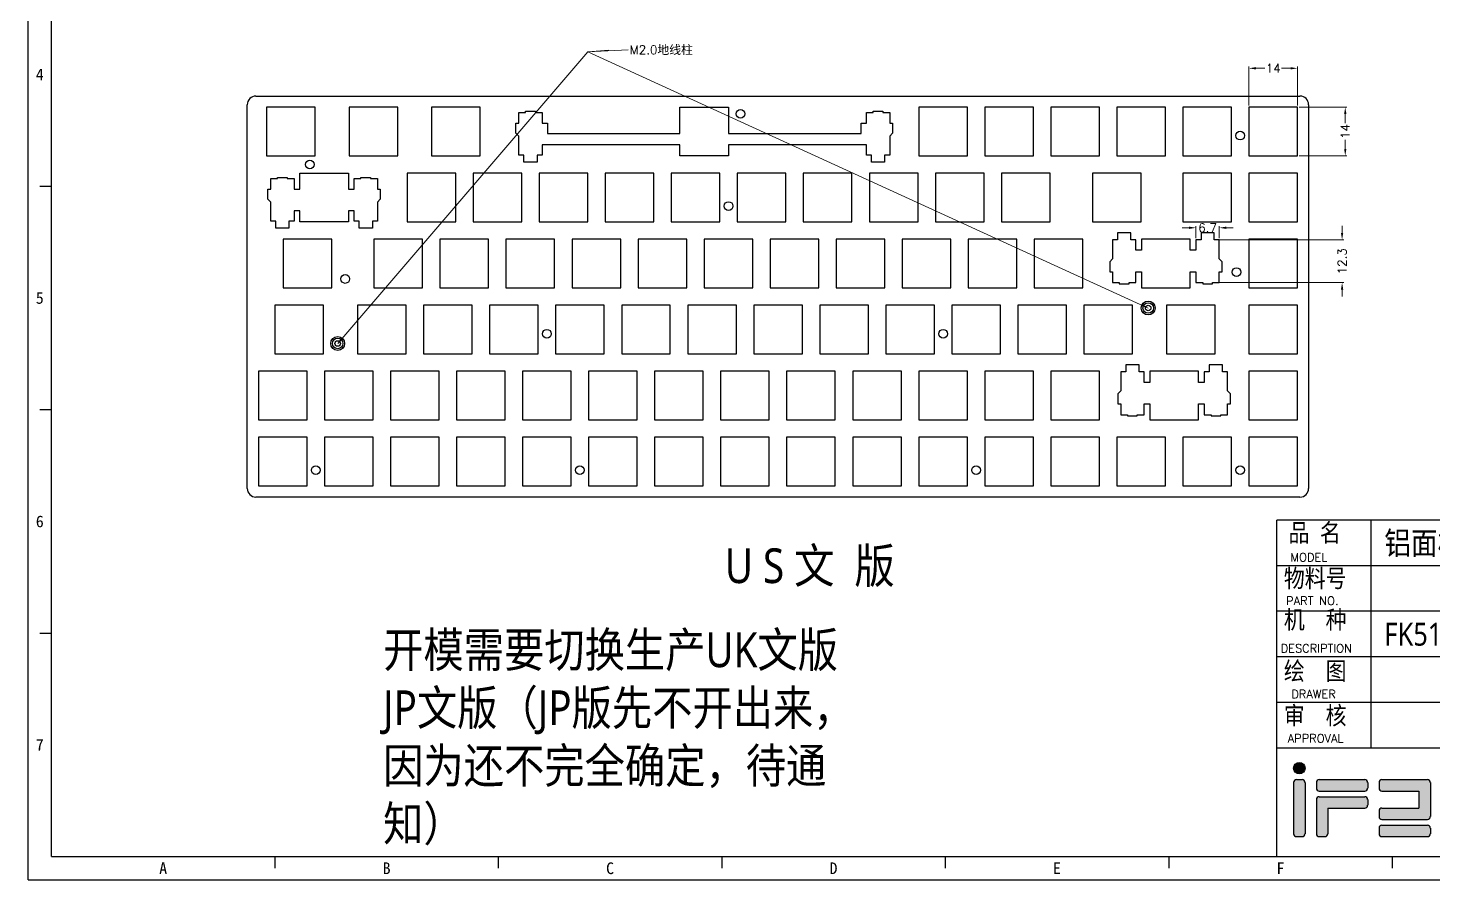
# Model space of a CAD drawing. Header units: millimetres. Extents: x 996 to 7194, y -92 to 581.
# Drawn here: x 996.2 to 1400.4, y -91.6 to 153.5 of the extents above; entities that cross this region are included whole.
import ezdxf
from ezdxf.enums import TextEntityAlignment as Align

# ---------------------------------------------------------------- set-up
doc = ezdxf.new("R2010")
doc.units = ezdxf.units.MM
doc.header["$LTSCALE"] = 30.734
doc.header["$PDMODE"] = 3
doc.header["$PDSIZE"] = 8
doc.layers.get('0').update_dxf_attribs({"linetype": 'CONTINUOUS'})
doc.layers.get('Defpoints').update_dxf_attribs({"linetype": 'CONTINUOUS'})
doc.layers.add('BORDER', color=5, linetype='CONTINUOUS')
doc.layers.add('dim', color=82, linetype='CONTINUOUS', lineweight=9)
doc.styles.add('BORDER', font='')
doc.styles.add('ROMANC', font='romanc.shx', dxfattribs={"bigfont": 'gbcbig.shx'})
doc.styles.get("Standard").update_dxf_attribs({"font": 'txt', "width": 0.85})
doc.styles.add('图框文字', font='romans.shx')
doc.styles.get('BORDER').set_extended_font_data('SimSun')
doc.dimstyles.new('YanXiu', dxfattribs={"dimtxt": 2.5, "dimasz": 2.2, "dimexe": 0.66, "dimexo": 0.66, "dimgap": 0.66, "dimtad": 0, "dimdsep": 46, "dimtxsty": 'ROMANC', "dimcen": 0, "dimclrd": 256, "dimclre": 131, "dimclrt": 42, "dimazin": 2, "dimtfac": 1, "dimtofl": 0, "dimtmove": 0, "dimatfit": 3, "dimfxl": 0, "dimlwd": 5, "dimlwe": 5, "dimarcsym": 0})

# ---------------------------------------------------------------- blocks, each defined once
blk = doc.blocks.new('A4图框')
h = blk.add_hatch(color=1)
h.set_gradient(color1=(255, 0, 0), color2=(255, 31, 31), one_color=1, tint=0.56, name='CYLINDER')
h.paths.add_polyline_path([(2736.1, 1630.87, 1), (2732, 1630.87, 1)])
h = blk.add_hatch(color=3)
h.set_gradient(color1=(0, 255, 0), color2=(31, 255, 31), one_color=1, tint=0.56, name='CYLINDER')
h.paths.add_polyline_path([(2732, 1607.3, 0.414214), (2733.03, 1606.28), (2735.07, 1606.28, 0.414214), (2736.1, 1607.3), (2736.1, 1625.74, 0.414214), (2735.07, 1626.77), (2733.03, 1626.77, 0.414214), (2732, 1625.74)])
h = blk.add_hatch(color=3)
h.set_gradient(color1=(0, 255, 0), color2=(31, 255, 31), one_color=1, tint=0.56, name='CYLINDER')
h.paths.add_polyline_path([(2757.61, 1622.67, 0.414214), (2758.64, 1623.69), (2758.64, 1625.74, 0.414214), (2757.61, 1626.77), (2741.22, 1626.77, 0.414214), (2740.2, 1625.74), (2740.2, 1623.69, 0.414214), (2741.22, 1622.67)])
h = blk.add_hatch(color=3)
h.set_gradient(color1=(0, 255, 0), color2=(31, 255, 31), one_color=1, tint=0.56, name='CYLINDER')
h.paths.add_polyline_path([(2763.76, 1626.77, 0.414214), (2762.74, 1625.74), (2762.74, 1623.69, 0.414214), (2763.76, 1622.67), (2777.08, 1622.67), (2777.08, 1616.52), (2763.76, 1616.52, 0.414214), (2762.74, 1615.5), (2762.74, 1613.45, 0.414214), (2763.76, 1612.42), (2780.15, 1612.42, 0.414214), (2781.18, 1613.45), (2781.18, 1625.74, 0.414214), (2780.15, 1626.77)])
h = blk.add_hatch(color=3)
h.set_gradient(color1=(0, 255, 0), color2=(31, 255, 31), one_color=1, tint=0.56, name='CYLINDER')
h.paths.add_polyline_path([(2741.22, 1620.62, 0.414214), (2740.2, 1619.6), (2740.2, 1607.3, 0.414214), (2741.22, 1606.28), (2743.27, 1606.28, 0.414214), (2744.3, 1607.3), (2744.3, 1616.52), (2757.61, 1616.52, 0.414214), (2758.64, 1617.55), (2758.64, 1619.6, 0.414214), (2757.61, 1620.62)])
h = blk.add_hatch(color=3)
h.set_gradient(color1=(0, 255, 0), color2=(31, 255, 31), one_color=1, tint=0.56, name='CYLINDER')
h.paths.add_polyline_path([(2763.76, 1610.38, 0.414214), (2762.74, 1609.35), (2762.74, 1607.3, 0.414214), (2763.76, 1606.28), (2780.15, 1606.28, 0.414214), (2781.18, 1607.3), (2781.18, 1609.35, 0.414214), (2780.15, 1610.38)])
at = {"lineweight": 25}
for p, q in [((2725.99, 1599.08), (2725.99, 1720.09)), ((3088.9, 1720.09), (2725.99, 1720.09)), ((2759.81, 1720.09), (2759.81, 1638.13)), ((3088.9, 1703.7), (2725.99, 1703.7)), ((3088.9, 1687.31), (2725.99, 1687.31)), ((3088.9, 1670.92), (2725.99, 1670.92)), ((2979.19, 1654.52), (2725.99, 1654.52)), ((2979.19, 1638.13), (2725.99, 1638.13))]:
    blk.add_line(p, q, dxfattribs=at)
at = {"color": 3}
for p, q in [((2732, 1625.74), (2732, 1607.3)), ((2733.03, 1626.77), (2735.07, 1626.77)), ((2736.1, 1625.74), (2736.1, 1607.3)), ((2740.2, 1625.74), (2740.2, 1623.69)), ((2741.22, 1626.77), (2757.61, 1626.77)), ((2741.22, 1622.67), (2757.61, 1622.67)), ((2758.64, 1625.74), (2758.64, 1623.69)), ((2762.74, 1625.74), (2762.74, 1623.69)), ((2763.76, 1626.77), (2780.15, 1626.77)), ((2763.76, 1622.67), (2777.08, 1622.67)), ((2777.08, 1622.67), (2777.08, 1616.52)), ((2781.18, 1625.74), (2781.18, 1613.45)), ((2740.2, 1619.6), (2740.2, 1607.3)), ((2741.22, 1620.62), (2757.61, 1620.62)), ((2758.64, 1619.6), (2758.64, 1617.55)), ((2744.3, 1616.52), (2757.61, 1616.52)), ((2744.3, 1616.52), (2744.3, 1607.3)), ((2762.74, 1615.5), (2762.74, 1613.45)), ((2763.76, 1616.52), (2777.08, 1616.52)), ((2763.76, 1612.42), (2780.15, 1612.42)), ((2762.74, 1609.35), (2762.74, 1607.3)), ((2763.76, 1610.38), (2780.15, 1610.38)), ((2781.18, 1609.35), (2781.18, 1607.3)), ((2733.03, 1606.28), (2735.07, 1606.28)), ((2741.22, 1606.28), (2743.27, 1606.28)), ((2763.76, 1606.28), (2780.15, 1606.28))]:
    blk.add_line(p, q, dxfattribs=at)
at = {"color": 1}
blk.add_circle((2734.05, 1630.87), 2.05, dxfattribs=at)
at = {"color": 3}
for centre, start, end in [((2733.03, 1625.74), 90, 180), ((2735.07, 1625.74), 0, 90), ((2741.22, 1625.74), 90, 180), ((2741.22, 1623.69), 180, 270), ((2757.61, 1625.74), 0, 90), ((2757.61, 1623.69), 270, 0), ((2763.76, 1625.74), 90, 180), ((2763.76, 1623.69), 180, 270), ((2780.15, 1625.74), 0, 90), ((2741.22, 1619.6), 90, 180), ((2757.61, 1619.6), 360, 90), ((2757.61, 1617.55), 270, 0), ((2763.76, 1615.5), 90, 180), ((2763.76, 1613.45), 180, 270), ((2780.15, 1613.45), 270, 0), ((2733.03, 1607.3), 180, 270), ((2735.07, 1607.3), 270, 0), ((2741.22, 1607.3), 180, 270), ((2743.27, 1607.3), 270, 0), ((2763.76, 1609.35), 90, 180), ((2763.76, 1607.3), 180, 270), ((2780.15, 1609.35), 0, 90), ((2780.15, 1607.3), 270, 0)]:
    blk.add_arc(centre, 1.02, start, end, dxfattribs=at)
at = {"layer": 'BORDER', "color": 0, "linetype": 'Continuous'}
for p, q in [((2276.83, 1590.69), (2276.83, 2170.08)), ((2285.22, 1599.08), (2285.22, 2161.68)), ((2281.03, 1840.21), (2285.22, 1840.21)), ((2281.03, 1759.84), (2285.22, 1759.84)), ((2281.03, 1679.48), (2285.22, 1679.48)), ((2285.22, 1599.08), (3088.9, 1599.08)), ((2365.59, 1599.08), (2365.59, 1594.89)), ((2445.96, 1599.08), (2445.96, 1594.89)), ((2526.33, 1599.08), (2526.33, 1594.89)), ((2606.69, 1599.08), (2606.69, 1594.89)), ((2687.06, 1599.08), (2687.06, 1594.89)), ((2767.43, 1599.08), (2767.43, 1594.89)), ((2276.83, 1590.69), (3097.29, 1590.69))]:
    blk.add_line(p, q, dxfattribs=at)
at = {"lineweight": 25, "style": '图框文字'}
for s, height, p in [('MODEL', 3.007, (2730.86, 1705.24)), ('PART NO.', 3.007, (2729.33, 1689.58)), ('DESCRIPTION', 3.0071, (2727.34, 1672.49)), ('DRAWER', 3.007, (2731.18, 1656.01)), ('APPROVAL', 3.007, (2729.85, 1640.1))]:
    blk.add_text(s, height=height, dxfattribs=at).set_placement(p)
at = {"color": 7, "char_height": 6.4852, "width": 28.2719, "attachment_point": 1}
for s, insert in [('{\\fSimSun|b0|i0|c134|p54;品 名}', (2730.18, 1718.83)), ('{\\fSimSun|b0|i0|c134|p54;物料号}', (2728.48, 1702.44)), ('{\\fSimSun|b0|i0|c134|p54;机  种}', (2728.48, 1687.52)), ('{\\fSimSun|b0|i0|c134|p54;绘  图}', (2728.48, 1669.1)), ('{\\fSimSun|b0|i0|c134|p54;审  核}', (2728.48, 1653.07))]:
    blk.add_mtext(s, dxfattribs=dict(at, insert=insert))
at = {"layer": 'BORDER', "color": 0, "style": 'BORDER'}
for s, p in [('4', (2281.03, 1880.4)), ('5', (2281.03, 1800.03)), ('6', (2281.03, 1719.66)), ('7', (2281.03, 1639.29)), ('A', (2325.41, 1594.89)), ('B', (2405.78, 1594.89)), ('C', (2486.14, 1594.89)), ('D', (2566.51, 1594.89)), ('E', (2646.88, 1594.89)), ('F', (2727.25, 1594.89))]:
    blk.add_text(s, height=4.2, dxfattribs=at).set_placement(p, align=Align.MIDDLE_CENTER)
blk = doc.blocks.new('*D6')
at = {"layer": 'Defpoints', "color": 0, "transparency": 16777216}
for p in [(1361.44, 141.96), (1347.44, 130.78), (1361.44, 130.78)]:
    blk.add_point(p, dxfattribs=at)
at = {"layer": 'dim', "color": 131, "lineweight": 5, "transparency": 16777216}
for p, q in [((1347.44, 131.28), (1347.44, 142.46)), ((1361.44, 131.28), (1361.44, 142.46))]:
    blk.add_line(p, q, dxfattribs=at)
at = {"layer": 'dim', "lineweight": 5, "transparency": 16777216}
for p, q in [((1349.44, 141.96), (1352.03, 141.96)), ((1359.44, 141.96), (1356.84, 141.96))]:
    blk.add_line(p, q, dxfattribs=at)
at = {"layer": 'dim', "transparency": 16777216}
for points in [[(1349.44, 142.29), (1349.44, 141.63), (1347.44, 141.96)], [(1359.44, 142.29), (1359.44, 141.63), (1361.44, 141.96)]]:
    blk.add_solid(points, dxfattribs=at)
at = {"layer": 'dim', "color": 42, "transparency": 16777216, "insert": (1354.44, 141.96), "char_height": 2.5, "attachment_point": 5, "style": 'ROMANC'}
blk.add_mtext('14', dxfattribs=at)
blk = doc.blocks.new('*D7')
at = {"layer": 'Defpoints', "color": 0, "transparency": 16777216}
for p in [(1361.44, 130.78), (1361.44, 116.78), (1375.17, 116.78)]:
    blk.add_point(p, dxfattribs=at)
at = {"layer": 'dim', "color": 131, "lineweight": 5, "transparency": 16777216}
for p, q in [((1361.94, 130.78), (1375.67, 130.78)), ((1361.94, 116.78), (1375.67, 116.78))]:
    blk.add_line(p, q, dxfattribs=at)
at = {"layer": 'dim', "lineweight": 5, "transparency": 16777216}
for p, q in [((1375.17, 128.78), (1375.17, 126.18)), ((1375.17, 118.78), (1375.17, 121.38))]:
    blk.add_line(p, q, dxfattribs=at)
at = {"layer": 'dim', "transparency": 16777216}
for points in [[(1374.84, 128.78), (1375.51, 128.78), (1375.17, 130.78)], [(1374.84, 118.78), (1375.51, 118.78), (1375.17, 116.78)]]:
    blk.add_solid(points, dxfattribs=at)
at = {"layer": 'dim', "color": 42, "transparency": 16777216, "insert": (1375.17, 123.78), "char_height": 2.5, "attachment_point": 5, "rotation": 90, "style": 'ROMANC'}
blk.add_mtext('14', dxfattribs=at)
blk = doc.blocks.new('*D8')
at = {"layer": 'Defpoints', "color": 0, "transparency": 16777216}
for p in [(1338.91, 96.07), (1332.21, 92.58), (1338.91, 92.58)]:
    blk.add_point(p, dxfattribs=at)
at = {"layer": 'dim', "lineweight": 5, "transparency": 16777216}
for p, q in [((1330.21, 96.07), (1328.21, 96.07)), ((1340.91, 96.07), (1342.91, 96.07))]:
    blk.add_line(p, q, dxfattribs=at)
at = {"layer": 'dim', "color": 131, "lineweight": 5, "transparency": 16777216}
for p, q in [((1332.21, 93.08), (1332.21, 96.57)), ((1338.91, 93.08), (1338.91, 96.57))]:
    blk.add_line(p, q, dxfattribs=at)
at = {"layer": 'dim', "transparency": 16777216}
for points in [[(1330.21, 96.4), (1330.21, 95.74), (1332.21, 96.07)], [(1340.91, 96.4), (1340.91, 95.74), (1338.91, 96.07)]]:
    blk.add_solid(points, dxfattribs=at)
at = {"layer": 'dim', "color": 42, "transparency": 16777216, "insert": (1335.56, 96.07), "char_height": 2.5, "attachment_point": 5, "style": 'ROMANC'}
blk.add_mtext('6.7', dxfattribs=at)
blk = doc.blocks.new('*D9')
at = {"layer": 'Defpoints', "color": 0, "transparency": 16777216}
for p in [(1337.46, 92.58), (1337.94, 80.28), (1374.26, 80.28)]:
    blk.add_point(p, dxfattribs=at)
at = {"layer": 'dim', "lineweight": 5, "transparency": 16777216}
for p, q in [((1374.26, 94.58), (1374.26, 96.58)), ((1374.26, 78.28), (1374.26, 76.28))]:
    blk.add_line(p, q, dxfattribs=at)
at = {"layer": 'dim', "color": 131, "lineweight": 5, "transparency": 16777216}
for p, q in [((1337.96, 92.58), (1374.76, 92.58)), ((1338.44, 80.28), (1374.76, 80.28))]:
    blk.add_line(p, q, dxfattribs=at)
at = {"layer": 'dim', "transparency": 16777216}
for points in [[(1373.93, 94.58), (1374.59, 94.58), (1374.26, 92.58)], [(1373.93, 78.28), (1374.59, 78.28), (1374.26, 80.28)]]:
    blk.add_solid(points, dxfattribs=at)
at = {"layer": 'dim', "color": 42, "transparency": 16777216, "insert": (1374.26, 86.43), "char_height": 2.5, "attachment_point": 5, "rotation": 90, "style": 'ROMANC'}
blk.add_mtext('12.3', dxfattribs=at)

msp = doc.modelspace()

# ---------------------------------------------------------------- linework, layer by layer
at = {"color": 7, "linetype": 'Continuous'}
for p, q in [((1061.739, 133.98), (1362.139, 133.98)), ((1059.239, 21.08), (1059.239, 131.48)), ((1064.819, 130.78), (1064.819, 116.78)), ((1078.819, 130.78), (1064.819, 130.78)), ((1078.819, 116.78), (1078.819, 130.78)), ((1088.529, 130.78), (1088.529, 116.78)), ((1102.529, 130.78), (1088.529, 130.78)), ((1102.529, 116.78), (1102.529, 130.78)), ((1112.239, 130.78), (1112.239, 116.78)), ((1126.239, 130.78), (1112.239, 130.78)), ((1126.239, 116.78), (1126.239, 130.78)), ((1252.439, 130.78), (1252.439, 116.78)), ((1266.439, 130.78), (1252.439, 130.78)), ((1266.439, 116.78), (1266.439, 130.78)), ((1285.439, 130.78), (1271.439, 130.78)), ((1271.439, 130.78), (1271.439, 116.78)), ((1285.439, 116.78), (1285.439, 130.78)), ((1304.439, 130.78), (1290.439, 130.78)), ((1290.439, 130.78), (1290.439, 116.78)), ((1304.439, 116.78), (1304.439, 130.78)), ((1323.439, 130.78), (1309.439, 130.78)), ((1309.439, 130.78), (1309.439, 116.78)), ((1323.439, 116.78), (1323.439, 130.78)), ((1342.439, 130.78), (1328.439, 130.78)), ((1328.439, 130.78), (1328.439, 116.78)), ((1342.439, 116.78), (1342.439, 130.78)), ((1361.439, 130.78), (1347.439, 130.78)), ((1347.439, 130.78), (1347.439, 116.78)), ((1361.439, 116.78), (1361.439, 130.78)), ((1364.639, 131.48), (1364.639, 21.08)), ((1064.819, 116.78), (1078.819, 116.78)), ((1088.529, 116.78), (1102.529, 116.78)), ((1112.239, 116.78), (1126.239, 116.78)), ((1252.439, 116.78), (1266.439, 116.78)), ((1271.439, 116.78), (1285.439, 116.78)), ((1290.439, 116.78), (1304.439, 116.78)), ((1309.439, 116.78), (1323.439, 116.78)), ((1328.439, 116.78), (1342.439, 116.78)), ((1347.439, 116.78), (1361.439, 116.78)), ((1065.994, 107.18), (1065.994, 110.28)), ((1065.994, 110.28), (1067.944, 110.28)), ((1067.944, 110.28), (1067.944, 110.58)), ((1067.944, 110.58), (1070.744, 110.58)), ((1070.744, 110.58), (1070.744, 110.28)), ((1070.744, 110.28), (1072.694, 110.28)), ((1072.694, 110.28), (1072.694, 107.18)), ((1074.344, 107.18), (1074.344, 111.78)), ((1074.344, 111.78), (1088.344, 111.78)), ((1088.344, 111.78), (1088.344, 107.18)), ((1089.994, 107.18), (1089.994, 110.28)), ((1089.994, 110.28), (1091.944, 110.28)), ((1091.944, 110.28), (1091.944, 110.58)), ((1091.944, 110.58), (1094.744, 110.58)), ((1094.744, 110.58), (1094.744, 110.28)), ((1094.744, 110.28), (1096.694, 110.28)), ((1096.694, 110.28), (1096.694, 107.18)), ((1105.234, 111.78), (1105.234, 97.78)), ((1119.234, 111.78), (1105.234, 111.78)), ((1119.234, 97.78), (1119.234, 111.78)), ((1124.234, 111.78), (1124.234, 97.78)), ((1138.234, 111.78), (1124.234, 111.78)), ((1138.234, 97.78), (1138.234, 111.78)), ((1143.234, 111.78), (1143.234, 97.78)), ((1157.234, 111.78), (1143.234, 111.78)), ((1157.234, 97.78), (1157.234, 111.78)), ((1162.234, 111.78), (1162.234, 97.78)), ((1176.234, 111.78), (1162.234, 111.78)), ((1176.234, 97.78), (1176.234, 111.78)), ((1181.234, 111.78), (1181.234, 97.78)), ((1195.234, 111.78), (1181.234, 111.78)), ((1195.234, 97.78), (1195.234, 111.78)), ((1200.234, 111.78), (1200.234, 97.78)), ((1214.234, 111.78), (1200.234, 111.78)), ((1214.234, 97.78), (1214.234, 111.78)), ((1219.234, 111.78), (1219.234, 97.78)), ((1233.234, 111.78), (1219.234, 111.78)), ((1233.234, 97.78), (1233.234, 111.78)), ((1238.234, 111.78), (1238.234, 97.78)), ((1252.234, 111.78), (1238.234, 111.78)), ((1252.234, 97.78), (1252.234, 111.78)), ((1271.234, 111.78), (1257.234, 111.78)), ((1257.234, 111.78), (1257.234, 97.78)), ((1271.234, 97.78), (1271.234, 111.78)), ((1290.234, 111.78), (1276.234, 111.78)), ((1276.234, 111.78), (1276.234, 97.78)), ((1290.234, 97.78), (1290.234, 111.78)), ((1316.409, 111.78), (1302.409, 111.78)), ((1302.409, 111.78), (1302.409, 97.78)), ((1316.409, 97.78), (1316.409, 111.78)), ((1342.439, 111.78), (1328.439, 111.78)), ((1328.439, 111.78), (1328.439, 97.78)), ((1342.439, 97.78), (1342.439, 111.78)), ((1361.439, 111.78), (1347.439, 111.78)), ((1347.439, 111.78), (1347.439, 97.78)), ((1361.439, 97.78), (1361.439, 111.78)), ((1065.169, 104.28), (1065.169, 107.18)), ((1065.169, 107.18), (1065.994, 107.18)), ((1072.694, 107.18), (1074.344, 107.18)), ((1088.344, 107.18), (1089.994, 107.18)), ((1096.694, 107.18), (1097.519, 107.18)), ((1097.519, 107.18), (1097.519, 104.28)), ((1065.994, 103.455), (1065.169, 104.28)), ((1065.994, 97.98), (1065.994, 103.455)), ((1097.519, 104.28), (1096.694, 103.455)), ((1096.694, 103.455), (1096.694, 97.98)), ((1067.444, 97.98), (1065.994, 97.98)), ((1067.444, 95.93), (1067.444, 97.98)), ((1071.244, 97.98), (1071.244, 95.93)), ((1072.694, 97.98), (1071.244, 97.98)), ((1072.694, 100.98), (1072.694, 97.98)), ((1074.344, 100.98), (1072.694, 100.98)), ((1074.344, 97.78), (1074.344, 100.98)), ((1088.344, 97.78), (1074.344, 97.78)), ((1088.344, 100.98), (1088.344, 97.78)), ((1089.994, 100.98), (1088.344, 100.98)), ((1089.994, 97.98), (1089.994, 100.98)), ((1091.444, 97.98), (1089.994, 97.98)), ((1091.444, 95.93), (1091.444, 97.98)), ((1095.244, 97.98), (1095.244, 95.93)), ((1096.694, 97.98), (1095.244, 97.98)), ((1105.234, 97.78), (1119.234, 97.78)), ((1124.234, 97.78), (1138.234, 97.78)), ((1143.234, 97.78), (1157.234, 97.78)), ((1162.234, 97.78), (1176.234, 97.78)), ((1181.234, 97.78), (1195.234, 97.78)), ((1200.234, 97.78), (1214.234, 97.78)), ((1219.234, 97.78), (1233.234, 97.78)), ((1238.234, 97.78), (1252.234, 97.78)), ((1257.234, 97.78), (1271.234, 97.78)), ((1276.234, 97.78), (1290.234, 97.78)), ((1302.409, 97.78), (1316.409, 97.78)), ((1328.439, 97.78), (1342.439, 97.78)), ((1347.439, 97.78), (1361.439, 97.78)), ((1071.244, 95.93), (1067.444, 95.93)), ((1095.244, 95.93), (1091.444, 95.93)), ((1313.462, 94.63), (1309.662, 94.63)), ((1309.662, 94.63), (1309.662, 92.58)), ((1313.462, 92.58), (1313.462, 94.63)), ((1337.462, 94.63), (1333.662, 94.63)), ((1333.662, 94.63), (1333.662, 92.58)), ((1337.462, 92.58), (1337.462, 94.63)), ((1069.584, 92.78), (1069.584, 78.78)), ((1083.584, 92.78), (1069.584, 92.78)), ((1083.584, 78.78), (1083.584, 92.78)), ((1095.684, 92.78), (1095.684, 78.78)), ((1109.684, 92.78), (1095.684, 92.78)), ((1109.684, 78.78), (1109.684, 92.78)), ((1114.684, 92.78), (1114.684, 78.78)), ((1128.684, 92.78), (1114.684, 92.78)), ((1128.684, 78.78), (1128.684, 92.78)), ((1133.684, 92.78), (1133.684, 78.78)), ((1147.684, 92.78), (1133.684, 92.78)), ((1147.684, 78.78), (1147.684, 92.78)), ((1152.684, 92.78), (1152.684, 78.78)), ((1166.684, 92.78), (1152.684, 92.78)), ((1166.684, 78.78), (1166.684, 92.78)), ((1171.684, 92.78), (1171.684, 78.78)), ((1185.684, 92.78), (1171.684, 92.78)), ((1185.684, 78.78), (1185.684, 92.78)), ((1190.684, 92.78), (1190.684, 78.78)), ((1204.684, 92.78), (1190.684, 92.78)), ((1204.684, 78.78), (1204.684, 92.78)), ((1209.684, 92.78), (1209.684, 78.78)), ((1223.684, 92.78), (1209.684, 92.78)), ((1223.684, 78.78), (1223.684, 92.78)), ((1228.684, 92.78), (1228.684, 78.78)), ((1242.684, 92.78), (1228.684, 92.78)), ((1242.684, 78.78), (1242.684, 92.78)), ((1261.684, 92.78), (1247.684, 92.78)), ((1247.684, 92.78), (1247.684, 78.78)), ((1261.684, 78.78), (1261.684, 92.78)), ((1280.684, 92.78), (1266.684, 92.78)), ((1266.684, 92.78), (1266.684, 78.78)), ((1280.684, 78.78), (1280.684, 92.78)), ((1299.684, 92.78), (1285.684, 92.78)), ((1285.684, 92.78), (1285.684, 78.78)), ((1299.684, 78.78), (1299.684, 92.78)), ((1309.662, 92.58), (1308.212, 92.58)), ((1308.212, 92.58), (1308.212, 87.105)), ((1314.912, 92.58), (1313.462, 92.58)), ((1314.912, 89.58), (1314.912, 92.58)), ((1316.562, 89.58), (1314.912, 89.58)), ((1330.562, 92.78), (1316.562, 92.78)), ((1316.562, 92.78), (1316.562, 89.58)), ((1330.562, 89.58), (1330.562, 92.78)), ((1332.212, 89.58), (1330.562, 89.58)), ((1333.662, 92.58), (1332.212, 92.58)), ((1332.212, 92.58), (1332.212, 89.58)), ((1338.912, 92.58), (1337.462, 92.58)), ((1338.912, 87.105), (1338.912, 92.58)), ((1361.439, 92.78), (1347.439, 92.78)), ((1347.439, 92.78), (1347.439, 78.78)), ((1361.439, 78.78), (1361.439, 92.78)), ((1308.212, 87.105), (1307.387, 86.28)), ((1307.387, 86.28), (1307.387, 83.38)), ((1339.737, 86.28), (1338.912, 87.105)), ((1339.737, 83.38), (1339.737, 86.28)), ((1307.387, 83.38), (1308.212, 83.38)), ((1308.212, 83.38), (1308.212, 80.28)), ((1314.912, 83.38), (1316.562, 83.38)), ((1314.912, 80.28), (1314.912, 83.38)), ((1316.562, 83.38), (1316.562, 78.78)), ((1330.562, 83.38), (1332.212, 83.38)), ((1330.562, 78.78), (1330.562, 83.38)), ((1332.212, 83.38), (1332.212, 80.28)), ((1338.912, 83.38), (1339.737, 83.38)), ((1338.912, 80.28), (1338.912, 83.38)), ((1069.584, 78.78), (1083.584, 78.78)), ((1095.684, 78.78), (1109.684, 78.78)), ((1114.684, 78.78), (1128.684, 78.78)), ((1133.684, 78.78), (1147.684, 78.78)), ((1152.684, 78.78), (1166.684, 78.78)), ((1171.684, 78.78), (1185.684, 78.78)), ((1190.684, 78.78), (1204.684, 78.78)), ((1209.684, 78.78), (1223.684, 78.78)), ((1228.684, 78.78), (1242.684, 78.78)), ((1247.684, 78.78), (1261.684, 78.78)), ((1266.684, 78.78), (1280.684, 78.78)), ((1285.684, 78.78), (1299.684, 78.78)), ((1308.212, 80.28), (1310.162, 80.28)), ((1310.162, 80.28), (1310.162, 79.98)), ((1310.162, 79.98), (1312.962, 79.98)), ((1312.962, 80.28), (1314.912, 80.28)), ((1312.962, 79.98), (1312.962, 80.28)), ((1316.562, 78.78), (1330.562, 78.78)), ((1332.212, 80.28), (1334.162, 80.28)), ((1334.162, 80.28), (1334.162, 79.98)), ((1334.162, 79.98), (1336.962, 79.98)), ((1336.962, 80.28), (1338.912, 80.28)), ((1336.962, 79.98), (1336.962, 80.28)), ((1347.439, 78.78), (1361.439, 78.78)), ((1067.204, 73.78), (1067.204, 59.78)), ((1081.204, 73.78), (1067.204, 73.78)), ((1081.204, 59.78), (1081.204, 73.78)), ((1090.969, 73.78), (1090.969, 59.78)), ((1104.969, 73.78), (1090.969, 73.78)), ((1104.969, 59.78), (1104.969, 73.78)), ((1109.969, 73.78), (1109.969, 59.78)), ((1123.969, 73.78), (1109.969, 73.78)), ((1123.969, 59.78), (1123.969, 73.78)), ((1128.969, 73.78), (1128.969, 59.78)), ((1142.969, 73.78), (1128.969, 73.78)), ((1142.969, 59.78), (1142.969, 73.78)), ((1147.969, 73.78), (1147.969, 59.78)), ((1161.969, 73.78), (1147.969, 73.78)), ((1161.969, 59.78), (1161.969, 73.78)), ((1166.969, 73.78), (1166.969, 59.78)), ((1180.969, 73.78), (1166.969, 73.78)), ((1180.969, 59.78), (1180.969, 73.78)), ((1185.969, 73.78), (1185.969, 59.78)), ((1199.969, 73.78), (1185.969, 73.78)), ((1199.969, 59.78), (1199.969, 73.78)), ((1204.969, 73.78), (1204.969, 59.78)), ((1218.969, 73.78), (1204.969, 73.78)), ((1218.969, 59.78), (1218.969, 73.78)), ((1237.969, 73.78), (1223.969, 73.78)), ((1223.969, 73.78), (1223.969, 59.78)), ((1237.969, 59.78), (1237.969, 73.78)), ((1256.969, 73.78), (1242.969, 73.78)), ((1242.969, 73.78), (1242.969, 59.78)), ((1256.969, 59.78), (1256.969, 73.78)), ((1275.969, 73.78), (1261.969, 73.78)), ((1261.969, 73.78), (1261.969, 59.78)), ((1275.969, 59.78), (1275.969, 73.78)), ((1294.969, 73.78), (1280.969, 73.78)), ((1280.969, 73.78), (1280.969, 59.78)), ((1294.969, 59.78), (1294.969, 73.78)), ((1313.969, 73.78), (1299.969, 73.78)), ((1299.969, 73.78), (1299.969, 59.78)), ((1313.969, 59.78), (1313.969, 73.78)), ((1337.699, 73.78), (1323.699, 73.78)), ((1323.699, 73.78), (1323.699, 59.78)), ((1337.699, 59.78), (1337.699, 73.78)), ((1361.439, 73.78), (1347.439, 73.78)), ((1347.439, 73.78), (1347.439, 59.78)), ((1361.439, 59.78), (1361.439, 73.78)), ((1067.204, 59.78), (1081.204, 59.78)), ((1090.969, 59.78), (1104.969, 59.78)), ((1109.969, 59.78), (1123.969, 59.78)), ((1128.969, 59.78), (1142.969, 59.78)), ((1147.969, 59.78), (1161.969, 59.78)), ((1166.969, 59.78), (1180.969, 59.78)), ((1185.969, 59.78), (1199.969, 59.78)), ((1204.969, 59.78), (1218.969, 59.78)), ((1223.969, 59.78), (1237.969, 59.78)), ((1242.969, 59.78), (1256.969, 59.78)), ((1261.969, 59.78), (1275.969, 59.78)), ((1280.969, 59.78), (1294.969, 59.78)), ((1299.969, 59.78), (1313.969, 59.78)), ((1315.839, 56.63), (1312.039, 56.63)), ((1312.039, 56.63), (1312.039, 54.58)), ((1315.839, 54.58), (1315.839, 56.63)), ((1323.699, 59.78), (1337.699, 59.78)), ((1339.839, 56.63), (1336.039, 56.63)), ((1336.039, 56.63), (1336.039, 54.58)), ((1339.839, 54.58), (1339.839, 56.63)), ((1347.439, 59.78), (1361.439, 59.78)), ((1062.439, 54.78), (1062.439, 40.78)), ((1076.439, 54.78), (1062.439, 54.78)), ((1076.439, 40.78), (1076.439, 54.78)), ((1081.439, 54.78), (1081.439, 40.78)), ((1095.439, 54.78), (1081.439, 54.78)), ((1095.439, 40.78), (1095.439, 54.78)), ((1100.439, 54.78), (1100.439, 40.78)), ((1114.439, 54.78), (1100.439, 54.78)), ((1114.439, 40.78), (1114.439, 54.78)), ((1119.439, 54.78), (1119.439, 40.78)), ((1133.439, 54.78), (1119.439, 54.78)), ((1133.439, 40.78), (1133.439, 54.78)), ((1138.439, 54.78), (1138.439, 40.78)), ((1152.439, 54.78), (1138.439, 54.78)), ((1152.439, 40.78), (1152.439, 54.78)), ((1157.439, 54.78), (1157.439, 40.78)), ((1171.439, 54.78), (1157.439, 54.78)), ((1171.439, 40.78), (1171.439, 54.78)), ((1176.439, 54.78), (1176.439, 40.78)), ((1190.439, 54.78), (1176.439, 54.78)), ((1190.439, 40.78), (1190.439, 54.78)), ((1209.439, 54.78), (1195.439, 54.78)), ((1195.439, 54.78), (1195.439, 40.78)), ((1209.439, 40.78), (1209.439, 54.78)), ((1228.439, 54.78), (1214.439, 54.78)), ((1214.439, 54.78), (1214.439, 40.78)), ((1228.439, 40.78), (1228.439, 54.78)), ((1247.439, 54.78), (1233.439, 54.78)), ((1233.439, 54.78), (1233.439, 40.78)), ((1247.439, 40.78), (1247.439, 54.78)), ((1266.439, 54.78), (1252.439, 54.78)), ((1252.439, 54.78), (1252.439, 40.78)), ((1266.439, 40.78), (1266.439, 54.78)), ((1285.439, 54.78), (1271.439, 54.78)), ((1271.439, 54.78), (1271.439, 40.78)), ((1285.439, 40.78), (1285.439, 54.78)), ((1304.439, 54.78), (1290.439, 54.78)), ((1290.439, 54.78), (1290.439, 40.78)), ((1304.439, 40.78), (1304.439, 54.78)), ((1312.039, 54.58), (1310.589, 54.58)), ((1310.589, 54.58), (1310.589, 49.105)), ((1317.289, 54.58), (1315.839, 54.58)), ((1317.289, 51.58), (1317.289, 54.58)), ((1332.939, 54.78), (1318.939, 54.78)), ((1318.939, 54.78), (1318.939, 51.58)), ((1332.939, 51.58), (1332.939, 54.78)), ((1336.039, 54.58), (1334.589, 54.58)), ((1334.589, 54.58), (1334.589, 51.58)), ((1341.289, 54.58), (1339.839, 54.58)), ((1341.289, 49.105), (1341.289, 54.58)), ((1361.439, 54.78), (1347.439, 54.78)), ((1347.439, 54.78), (1347.439, 40.78)), ((1361.439, 40.78), (1361.439, 54.78)), ((1310.589, 49.105), (1309.764, 48.28)), ((1318.939, 51.58), (1317.289, 51.58)), ((1334.589, 51.58), (1332.939, 51.58)), ((1342.114, 48.28), (1341.289, 49.105)), ((1309.764, 48.28), (1309.764, 45.38)), ((1309.764, 45.38), (1310.589, 45.38)), ((1310.589, 45.38), (1310.589, 42.28)), ((1317.289, 45.38), (1318.939, 45.38)), ((1317.289, 42.28), (1317.289, 45.38)), ((1318.939, 45.38), (1318.939, 40.78)), ((1332.939, 45.38), (1334.589, 45.38)), ((1332.939, 40.78), (1332.939, 45.38)), ((1334.589, 45.38), (1334.589, 42.28)), ((1341.289, 45.38), (1342.114, 45.38)), ((1341.289, 42.28), (1341.289, 45.38)), ((1342.114, 45.38), (1342.114, 48.28)), ((1062.439, 40.78), (1076.439, 40.78)), ((1081.439, 40.78), (1095.439, 40.78)), ((1100.439, 40.78), (1114.439, 40.78)), ((1119.439, 40.78), (1133.439, 40.78)), ((1138.439, 40.78), (1152.439, 40.78)), ((1157.439, 40.78), (1171.439, 40.78)), ((1176.439, 40.78), (1190.439, 40.78)), ((1195.439, 40.78), (1209.439, 40.78)), ((1214.439, 40.78), (1228.439, 40.78)), ((1233.439, 40.78), (1247.439, 40.78)), ((1252.439, 40.78), (1266.439, 40.78)), ((1271.439, 40.78), (1285.439, 40.78)), ((1290.439, 40.78), (1304.439, 40.78)), ((1310.589, 42.28), (1312.539, 42.28)), ((1312.539, 42.28), (1312.539, 41.98)), ((1312.539, 41.98), (1315.339, 41.98)), ((1315.339, 42.28), (1317.289, 42.28)), ((1315.339, 41.98), (1315.339, 42.28)), ((1318.939, 40.78), (1332.939, 40.78)), ((1334.589, 42.28), (1336.539, 42.28)), ((1336.539, 42.28), (1336.539, 41.98)), ((1336.539, 41.98), (1339.339, 41.98)), ((1339.339, 42.28), (1341.289, 42.28)), ((1339.339, 41.98), (1339.339, 42.28)), ((1347.439, 40.78), (1361.439, 40.78)), ((1062.439, 35.78), (1062.439, 21.78)), ((1076.439, 35.78), (1062.439, 35.78)), ((1076.439, 21.78), (1076.439, 35.78)), ((1081.439, 35.78), (1081.439, 21.78)), ((1095.439, 35.78), (1081.439, 35.78)), ((1095.439, 21.78), (1095.439, 35.78)), ((1100.439, 35.78), (1100.439, 21.78)), ((1114.439, 35.78), (1100.439, 35.78)), ((1114.439, 21.78), (1114.439, 35.78)), ((1119.439, 35.78), (1119.439, 21.78)), ((1133.439, 35.78), (1119.439, 35.78)), ((1133.439, 21.78), (1133.439, 35.78)), ((1138.439, 35.78), (1138.439, 21.78)), ((1152.439, 35.78), (1138.439, 35.78)), ((1152.439, 21.78), (1152.439, 35.78)), ((1157.439, 35.78), (1157.439, 21.78)), ((1171.439, 35.78), (1157.439, 35.78)), ((1171.439, 21.78), (1171.439, 35.78)), ((1176.439, 35.78), (1176.439, 21.78)), ((1190.439, 35.78), (1176.439, 35.78)), ((1190.439, 21.78), (1190.439, 35.78)), ((1209.439, 35.78), (1195.439, 35.78)), ((1195.439, 35.78), (1195.439, 21.78)), ((1209.439, 21.78), (1209.439, 35.78)), ((1228.439, 35.78), (1214.439, 35.78)), ((1214.439, 35.78), (1214.439, 21.78)), ((1228.439, 21.78), (1228.439, 35.78)), ((1247.439, 35.78), (1233.439, 35.78)), ((1233.439, 35.78), (1233.439, 21.78)), ((1247.439, 21.78), (1247.439, 35.78)), ((1266.439, 35.78), (1252.439, 35.78)), ((1252.439, 35.78), (1252.439, 21.78)), ((1266.439, 21.78), (1266.439, 35.78)), ((1285.439, 35.78), (1271.439, 35.78)), ((1271.439, 35.78), (1271.439, 21.78)), ((1285.439, 21.78), (1285.439, 35.78)), ((1304.439, 35.78), (1290.439, 35.78)), ((1290.439, 35.78), (1290.439, 21.78)), ((1304.439, 21.78), (1304.439, 35.78)), ((1323.439, 35.78), (1309.439, 35.78)), ((1309.439, 35.78), (1309.439, 21.78)), ((1323.439, 21.78), (1323.439, 35.78)), ((1342.439, 35.78), (1328.439, 35.78)), ((1328.439, 35.78), (1328.439, 21.78)), ((1342.439, 21.78), (1342.439, 35.78)), ((1361.439, 35.78), (1347.439, 35.78)), ((1347.439, 35.78), (1347.439, 21.78)), ((1361.439, 21.78), (1361.439, 35.78)), ((1062.439, 21.78), (1076.439, 21.78)), ((1081.439, 21.78), (1095.439, 21.78)), ((1100.439, 21.78), (1114.439, 21.78)), ((1119.439, 21.78), (1133.439, 21.78)), ((1138.439, 21.78), (1152.439, 21.78)), ((1157.439, 21.78), (1171.439, 21.78)), ((1176.439, 21.78), (1190.439, 21.78)), ((1195.439, 21.78), (1209.439, 21.78)), ((1214.439, 21.78), (1228.439, 21.78)), ((1233.439, 21.78), (1247.439, 21.78)), ((1252.439, 21.78), (1266.439, 21.78)), ((1271.439, 21.78), (1285.439, 21.78)), ((1290.439, 21.78), (1304.439, 21.78)), ((1309.439, 21.78), (1323.439, 21.78)), ((1328.439, 21.78), (1342.439, 21.78)), ((1347.439, 21.78), (1361.439, 21.78)), ((1362.139, 18.58), (1061.739, 18.58))]:
    msp.add_line(p, q, dxfattribs=at)
at = {"color": 6, "linetype": 'Continuous'}
for p, q in [((1139.334, 129.28), (1139.334, 129.58)), ((1139.334, 129.58), (1142.134, 129.58)), ((1142.134, 129.58), (1142.134, 129.28)), ((1183.734, 123.18), (1183.734, 130.78)), ((1183.734, 130.78), (1197.734, 130.78)), ((1197.734, 130.78), (1197.734, 123.18)), ((1239.334, 129.28), (1239.334, 129.58)), ((1239.334, 129.58), (1242.134, 129.58)), ((1242.134, 129.58), (1242.134, 129.28)), ((1136.559, 123.28), (1136.559, 126.18)), ((1136.559, 126.18), (1137.384, 126.18)), ((1137.384, 126.18), (1137.384, 129.28)), ((1137.384, 129.28), (1139.334, 129.28)), ((1142.134, 129.28), (1144.084, 129.28)), ((1144.084, 129.28), (1144.084, 126.18)), ((1144.084, 126.18), (1145.584, 126.18)), ((1145.584, 126.18), (1145.584, 123.18)), ((1235.884, 123.18), (1235.884, 126.18)), ((1235.884, 126.18), (1237.384, 126.18)), ((1237.384, 126.18), (1237.384, 129.28)), ((1237.384, 129.28), (1239.334, 129.28)), ((1242.134, 129.28), (1244.084, 129.28)), ((1244.084, 129.28), (1244.084, 126.18)), ((1244.084, 126.18), (1244.909, 126.18)), ((1244.909, 126.18), (1244.909, 123.28)), ((1137.384, 122.455), (1136.559, 123.28)), ((1137.384, 116.98), (1137.384, 122.455)), ((1145.584, 123.18), (1183.734, 123.18)), ((1197.734, 123.18), (1235.884, 123.18)), ((1244.909, 123.28), (1244.084, 122.455)), ((1244.084, 122.455), (1244.084, 116.98)), ((1144.084, 119.98), (1144.084, 116.98)), ((1183.734, 119.98), (1144.084, 119.98)), ((1183.734, 116.78), (1183.734, 119.98)), ((1197.734, 119.98), (1197.734, 116.78)), ((1237.384, 119.98), (1197.734, 119.98)), ((1237.384, 116.98), (1237.384, 119.98)), ((1138.834, 116.98), (1137.384, 116.98)), ((1138.834, 114.93), (1138.834, 116.98)), ((1142.634, 114.93), (1138.834, 114.93)), ((1142.634, 116.98), (1142.634, 114.93)), ((1144.084, 116.98), (1142.634, 116.98)), ((1197.734, 116.78), (1183.734, 116.78)), ((1238.834, 116.98), (1237.384, 116.98)), ((1238.834, 114.93), (1238.834, 116.98)), ((1242.634, 114.93), (1238.834, 114.93)), ((1242.634, 116.98), (1242.634, 114.93)), ((1244.084, 116.98), (1242.634, 116.98))]:
    msp.add_line(p, q, dxfattribs=at)
for centre in [(1201.159, 128.88), (1197.734, 102.33)]:
    msp.add_circle(centre, 1.25, dxfattribs=at)
at = {"color": 7, "linetype": 'Continuous'}
for centre, radius in [((1344.939, 122.58), 1.25), ((1077.234, 114.28), 1.25), ((1087.439, 81.33), 1.25), ((1343.899, 83.33), 1.25), ((1318.469, 72.98), 2), ((1318.469, 72.98), 1.5), ((1318.469, 72.98), 0.8), ((1085.254, 62.78), 2), ((1145.469, 65.58), 1.25), ((1259.469, 65.58), 1.25), ((1085.254, 62.78), 1.5), ((1085.254, 62.78), 0.8), ((1078.939, 26.33), 1.25), ((1154.939, 26.33), 1.25), ((1268.939, 26.33), 1.25), ((1344.939, 26.33), 1.25)]:
    msp.add_circle(centre, radius, dxfattribs=at)
for centre, start, end in [((1061.739, 131.48), 90, 180), ((1362.139, 131.48), 0, 90), ((1061.739, 21.08), 180, 270), ((1362.139, 21.08), 270, 360)]:
    msp.add_arc(centre, 2.5, start, end, dxfattribs=at)

# ---------------------------------------------------------------- block references
at = {"xscale": 0.8000000000000114, "yscale": 0.8000000000000114, "zscale": 0.8000000000000114}
msp.add_blockref('A4图框', (-825.289, -1364.144), dxfattribs=at)

# ---------------------------------------------------------------- texts
at = {"attachment_point": 1}
for s, insert, char_height, width in [('{\\fMicrosoft YaHei|b0|i0|c134|p34;铝面板}', (1386.422, 8.644), 6.6, 59.52349), ('{\\fMicrosoft YaHei|b0|i0|c134|p34;U S 文  版}', (1196.667, 3.819), 10, 59.52349), ('{\\fMicrosoft YaHei|b0|i0|c134|p34;开模需要切换生产UK文版\\PJP文版（JP版先不开出来，因为还不完全确定，待通知）}', (1098.335, -20.377), 10, 144.51396), ('{\\fMicrosoft YaHei|b0|i0|c134|p34;FK5149}', (1386.422, -17.584), 6.6, 59.52349)]:
    msp.add_mtext(s, dxfattribs=dict(at, insert=insert, char_height=char_height, width=width))
at = {"layer": 'dim', "color": 42, "insert": (1169.304, 148.524), "char_height": 2.5, "attachment_point": 1, "style": 'ROMANC'}
msp.add_mtext('M2.0{\\fMicrosoft YaHei|b0|i0|c134|p34;地线柱}', dxfattribs=at)

# ---------------------------------------------------------------- dimensions: what is measured, and where the dimension line sits
at = {"layer": 'dim'}
for base, p1, p2, picture, middle in [((1361.439, 141.959), (1347.439, 130.78), (1361.439, 130.78), '*D6', (1354.439, 141.959)), ((1338.912, 96.069), (1332.212, 92.58), (1338.912, 92.58), '*D8', (1335.562, 96.069))]:
    dim = msp.add_linear_dim(base=base, p1=p1, p2=p2, dimstyle='YanXiu', override={"dimasz": 2, "dimexe": 0.49975, "dimexo": 0.49975, "dimgap": 0.49975}, dxfattribs=at)
    dim.commit()
    dim.dimension.update_dxf_attribs({"geometry": picture, "text_midpoint": middle})
for base, p1, p2, picture, middle in [((1375.174, 116.78), (1361.439, 130.78), (1361.439, 116.78), '*D7', (1375.174, 123.78)), ((1374.26, 80.28), (1337.462, 92.58), (1337.937, 80.28), '*D9', (1374.26, 86.43))]:
    dim = msp.add_linear_dim(base=base, p1=p1, p2=p2, angle=90, dimstyle='YanXiu', override={"dimasz": 2, "dimexe": 0.49975, "dimexo": 0.49975, "dimgap": 0.49975}, dxfattribs=at)
    dim.commit()
    dim.dimension.update_dxf_attribs({"geometry": picture, "text_midpoint": middle})

# ---------------------------------------------------------------- leaders
at = {"layer": 'dim', "annotation_type": 0, "has_hookline": 1, "hookline_direction": 0, "text_width": 18.565}
msp.add_leader([(1085.254, 62.78), (1157.234, 146.73), (1168.804, 147.274)], dimstyle='YanXiu', override={"dimasz": 2, "dimexe": 0.49975, "dimexo": 0.49975, "dimgap": 0.49975, "dimtad": 0}, dxfattribs=at)
at = {"layer": 'dim'}
msp.add_leader([(1318.469, 72.98), (1157.234, 146.73), (1163.273, 147.174)], dimstyle='YanXiu', override={"dimasz": 2, "dimexe": 0.49975, "dimexo": 0.49975, "dimgap": 0.49975, "dimtad": 0}, dxfattribs=at)

doc.saveas('drawing.dxf')
